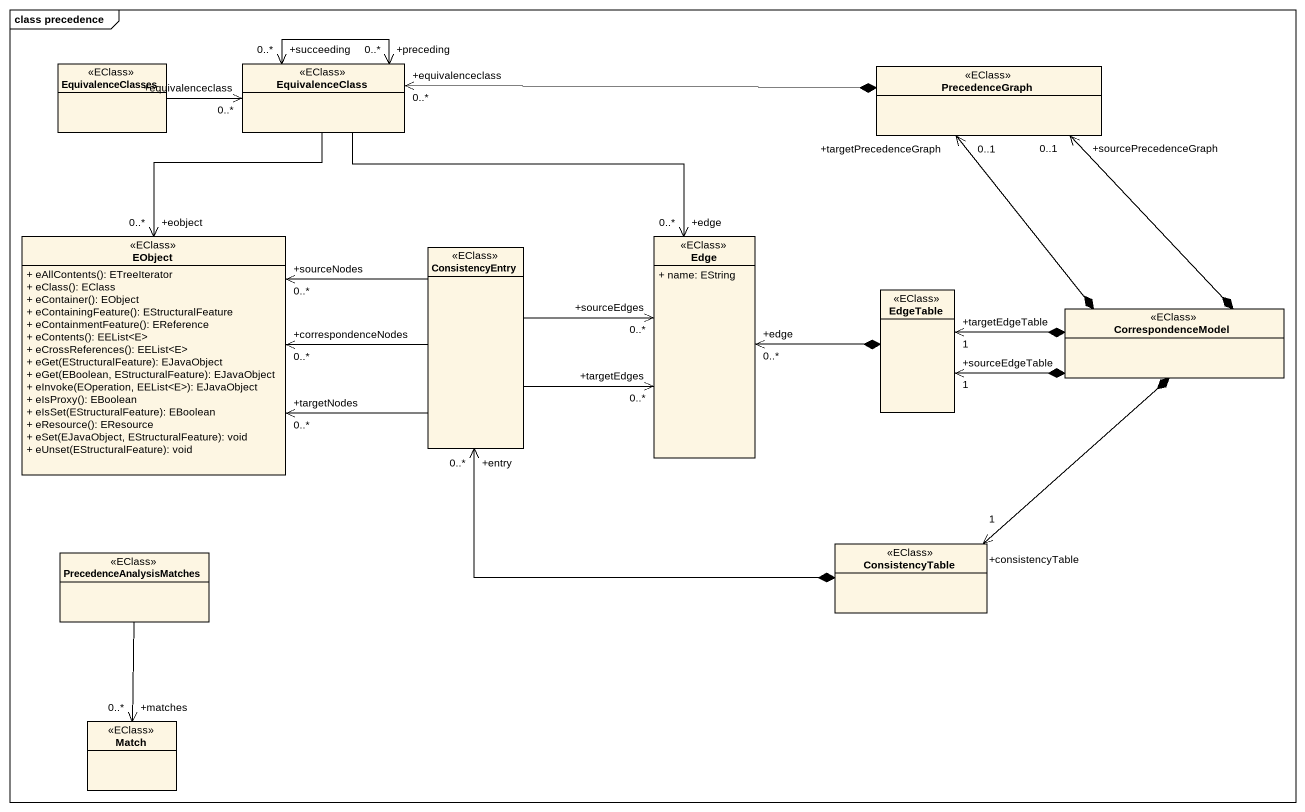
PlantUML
@startuml
mainframe class precedence
hide circle
hide empty members
skinparam classAttributeIconSize 0
class EquivalenceClasses <<EClass>>
class EquivalenceClass <<EClass>>
class PrecedenceGraph <<EClass>>
class EObject <<EClass>> {
  + eAllContents(): ETreeIterator
  + eClass(): EClass
  + eContainer(): EObject
  + eContainingFeature(): EStructuralFeature
  + eContainmentFeature(): EReference
  + eContents(): EEList<E>
  + eCrossReferences(): EEList<E>
  + eGet(EStructuralFeature): EJavaObject
  + eGet(EBoolean, EStructuralFeature): EJavaObject
  + eInvoke(EOperation, EEList<E>): EJavaObject
  + eIsProxy(): EBoolean
  + eIsSet(EStructuralFeature): EBoolean
  + eResource(): EResource
  + eSet(EJavaObject, EStructuralFeature): void
  + eUnset(EStructuralFeature): void
}
class ConsistencyEntry <<EClass>>
class Edge <<EClass>> {
  + name: EString
}
class EdgeTable <<EClass>>
class CorrespondenceModel <<EClass>>
class PrecedenceAnalysisMatches <<EClass>>
class ConsistencyTable <<EClass>>
class Match <<EClass>>
EquivalenceClasses -right-> "+equivalenceclass\n0..*" EquivalenceClass
EquivalenceClass "+preceding\n0..*" <--> "+succeeding\n0..*" EquivalenceClass
EquivalenceClass --> "+eobject\n0..*" EObject
EquivalenceClass --> "+edge\n0..*" Edge
PrecedenceGraph *-left-> "+equivalenceclass\n0..*" EquivalenceClass
ConsistencyEntry -left-> "+targetNodes\n0..*" EObject
ConsistencyEntry -left-> "+sourceNodes\n0..*" EObject
ConsistencyEntry -left-> "+correspondenceNodes\n0..*" EObject
ConsistencyEntry -right-> "+sourceEdges\n0..*" Edge
ConsistencyEntry -right-> "+targetEdges\n0..*" Edge
EdgeTable *-left-> "+edge\n0..*" Edge
CorrespondenceModel *-up-> "+sourcePrecedenceGraph\n0..1" PrecedenceGraph
CorrespondenceModel *-up-> "+targetPrecedenceGraph\n0..1" PrecedenceGraph
CorrespondenceModel *-left-> "+targetEdgeTable\n1" EdgeTable
CorrespondenceModel *-left-> "+sourceEdgeTable\n1" EdgeTable
CorrespondenceModel *--> "+consistencyTable\n1" ConsistencyTable
PrecedenceAnalysisMatches --> "+matches\n0..*" Match
ConsistencyTable *-left-> "+entry\n0..*" ConsistencyEntry
@enduml
